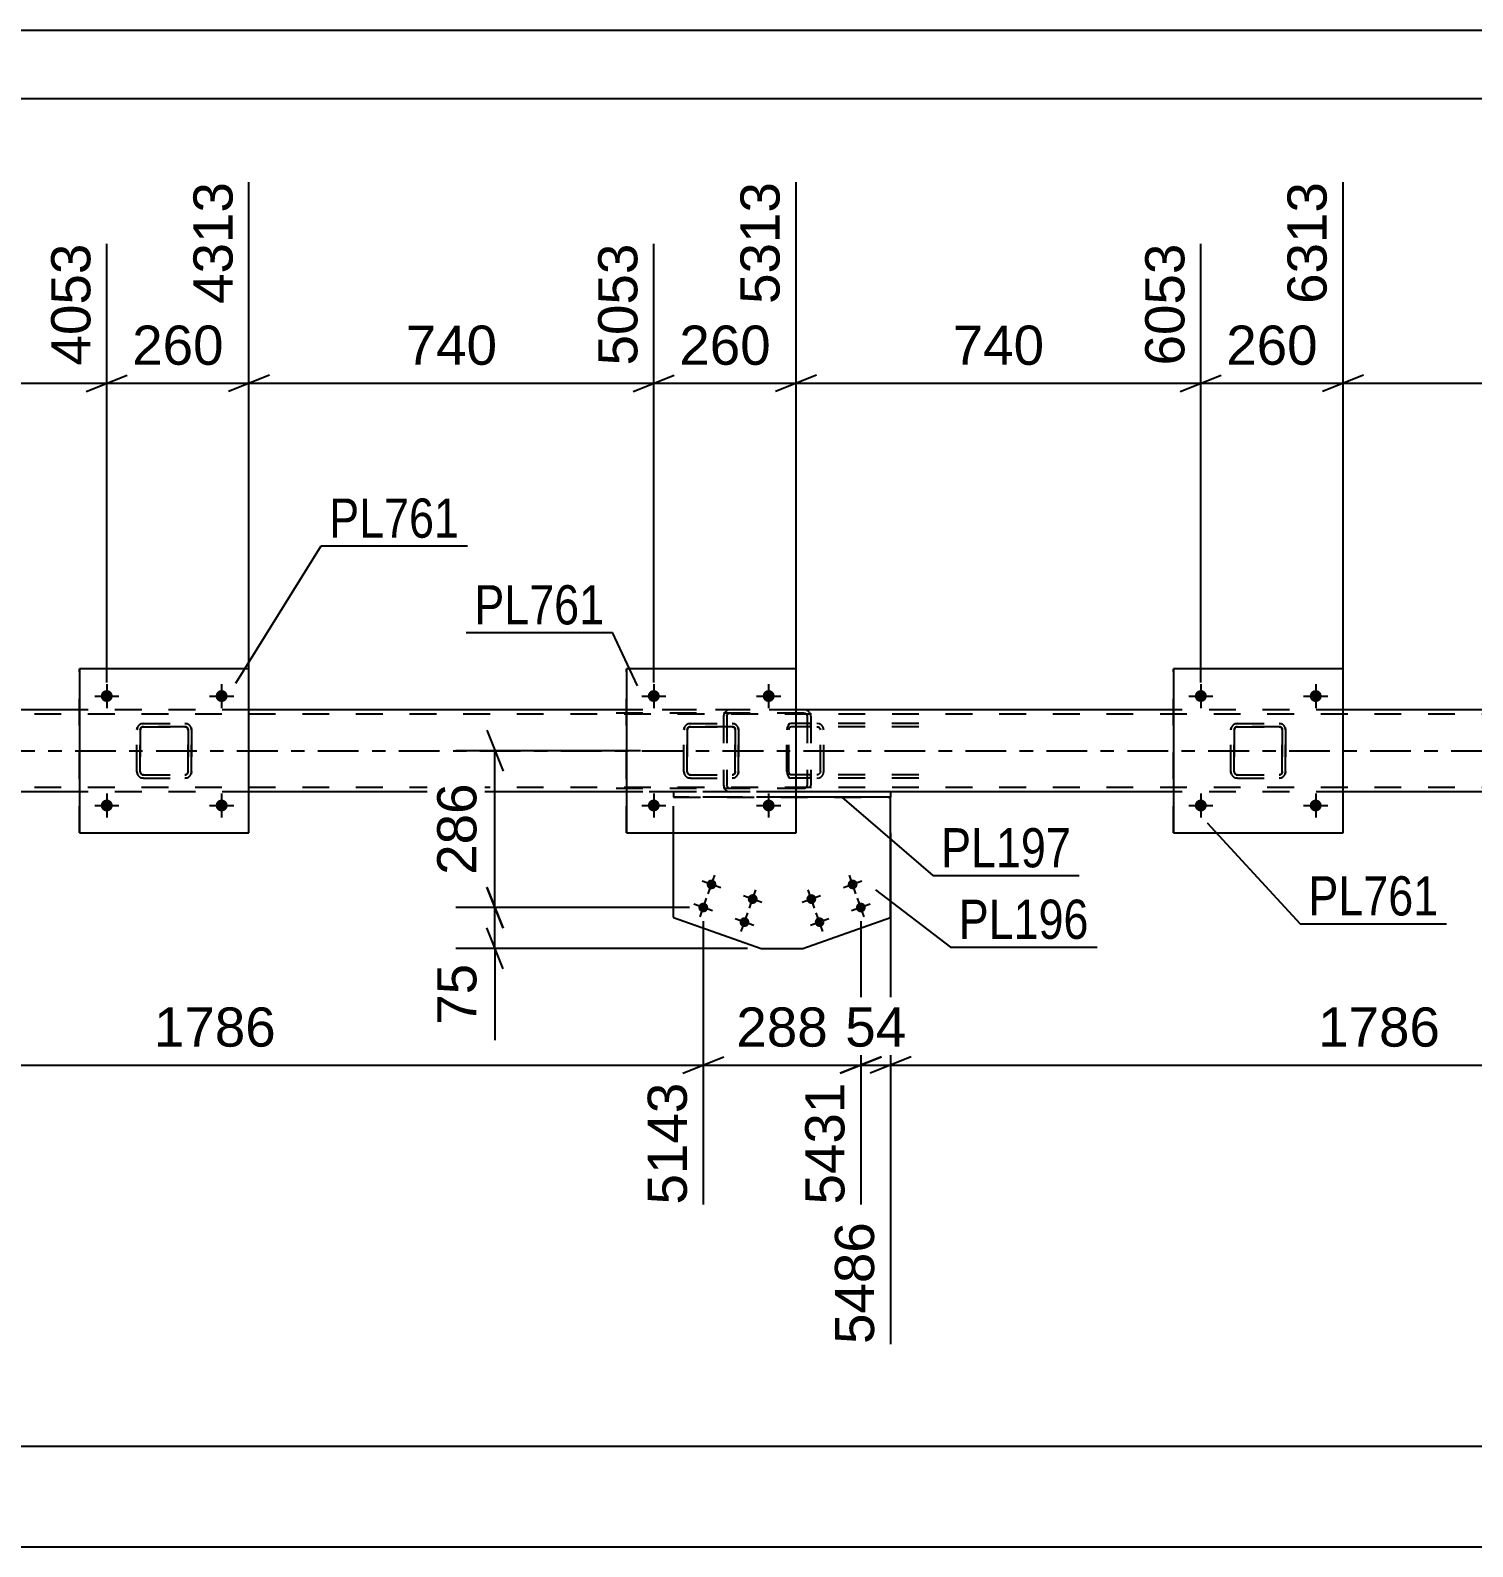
# Model space of a CAD drawing. Header units: millimetres. Extents: x -121 to 720, y -404 to 190.
# Drawn here: x 134.5 to 240, y 79.6 to 190.5 of the extents above; entities that cross this region are included whole.
import ezdxf

# ---------------------------------------------------------------- set-up
doc = ezdxf.new("R2010")
doc.units = ezdxf.units.MM
doc.linetypes.add('DXK_LINE_DOT2', pattern=[3.9198, 1.9599, -1.9599])
doc.linetypes.add('DXK_LINE_DOT3', pattern=[5.9187, 2.979, -0.9799, 0.9799, -0.9799])
doc.styles.add('Arial', font='ARIAL.TTF', dxfattribs={"height": 0.2})
doc.styles.add('Arial Narrow', font='ARIALN.TTF', dxfattribs={"height": 0.2})

# ---------------------------------------------------------------- blocks, each defined once
blk = doc.blocks.new('Unknown-318886794-1117')
at = {"color": 5, "linetype": 'Continuous'}
for p, q in [((719.87, 190.49), (-121.13, 190.49)), ((714.87, 185.49), (-116.13, 185.49))]:
    blk.add_line(p, q, dxfattribs=at)
blk = doc.blocks.new('Bolt-318886794-1860 - 1713')
at = {"linetype": 'Continuous'}
for points in [[(184, 128.17, -1), (184.68, 127.93, -1)], [(183.4, 126.48, -1), (184.08, 126.24, -1)], [(187.01, 127.1, -1), (187.69, 126.86, -1)], [(186.41, 125.41, -1), (187.09, 125.17, -1)]]:
    blk.add_hatch(color=1, dxfattribs=at).paths.add_polyline_path(points)
at = {"color": 1, "linetype": 'Continuous'}
for p, q in [((184.1, 127.37), (184.58, 128.73)), ((185.02, 127.81), (183.66, 128.29)), ((187.11, 126.31), (187.59, 127.66)), ((184.41, 126.12), (183.06, 126.6)), ((183.5, 125.68), (183.98, 127.04)), ((188.03, 126.74), (186.68, 127.22)), ((187.43, 125.05), (186.07, 125.53)), ((186.51, 124.61), (186.99, 125.97))]:
    blk.add_line(p, q, dxfattribs=at)
blk = doc.blocks.new('Part-318886794-1783 - 1713')
at = {"color": 2, "linetype": 'Continuous'}
for p, q in [((138.12, 143.82), (138.12, 131.82)), ((150.52, 143.82), (138.12, 143.82)), ((150.52, 131.82), (150.52, 143.82)), ((138.12, 131.82), (150.52, 131.82))]:
    blk.add_line(p, q, dxfattribs=at)
at = {"color": 7, "linetype": 'DXK_LINE_DOT2'}
for p, q in [((138.12, 131.82), (138.12, 143.82)), ((150.52, 131.82), (150.52, 143.82))]:
    blk.add_line(p, q, dxfattribs=at)
blk = doc.blocks.new('Part-318886794-1784 - 1713')
at = {"color": 7, "linetype": 'DXK_LINE_DOT2'}
for p, q in [((142.62, 139.78), (142.8, 139.82)), ((142.8, 139.82), (142.62, 139.78)), ((142.8, 139.82), (145.84, 139.82)), ((142.8, 139.82), (142.8, 139.82)), ((142.8, 139.82), (145.84, 139.82)), ((145.84, 139.82), (145.84, 139.82)), ((145.84, 139.82), (146.02, 139.78)), ((146.02, 139.78), (145.84, 139.82)), ((142.32, 139.34), (142.36, 139.52)), ((142.36, 139.52), (142.32, 139.34)), ((142.32, 136.3), (142.32, 139.34)), ((142.32, 139.34), (142.32, 139.34)), ((142.32, 136.3), (142.32, 139.34)), ((142.56, 139.34), (142.58, 139.43)), ((142.58, 139.43), (142.56, 139.34)), ((142.56, 136.3), (142.56, 139.34)), ((142.56, 139.34), (142.56, 139.34)), ((142.56, 139.34), (142.56, 136.3)), ((142.58, 139.43), (142.63, 139.51)), ((142.63, 139.51), (142.58, 139.43)), ((142.63, 139.51), (142.71, 139.56)), ((142.71, 139.56), (142.63, 139.51)), ((142.71, 139.56), (142.8, 139.58)), ((142.8, 139.58), (142.71, 139.56)), ((142.8, 139.58), (145.84, 139.58)), ((142.8, 139.58), (142.8, 139.58)), ((145.84, 139.58), (142.8, 139.58)), ((145.84, 139.58), (145.84, 139.58)), ((145.84, 139.58), (145.93, 139.56)), ((145.93, 139.56), (145.84, 139.58)), ((145.93, 139.56), (146.01, 139.51)), ((146.01, 139.51), (145.93, 139.56)), ((146.01, 139.51), (146.06, 139.43)), ((146.06, 139.43), (146.01, 139.51)), ((146.06, 139.43), (146.08, 139.34)), ((146.08, 139.34), (146.06, 139.43)), ((146.08, 136.3), (146.08, 139.34)), ((146.08, 139.34), (146.08, 139.34)), ((146.08, 139.34), (146.08, 136.3)), ((146.28, 139.52), (146.32, 139.34)), ((146.32, 139.34), (146.28, 139.52)), ((146.32, 136.3), (146.32, 139.34)), ((146.32, 139.34), (146.32, 139.34)), ((146.32, 139.34), (146.32, 136.3)), ((142.32, 136.3), (142.32, 136.3)), ((142.36, 136.11), (142.32, 136.3)), ((142.32, 136.3), (142.36, 136.11)), ((142.56, 136.3), (142.56, 136.3)), ((142.58, 136.2), (142.56, 136.3)), ((142.56, 136.3), (142.58, 136.2)), ((142.63, 136.13), (142.58, 136.2)), ((142.58, 136.2), (142.63, 136.13)), ((142.8, 135.82), (142.62, 135.85)), ((142.62, 135.85), (142.8, 135.82)), ((142.71, 136.07), (142.63, 136.13)), ((142.63, 136.13), (142.71, 136.07)), ((142.8, 136.06), (142.71, 136.07)), ((142.71, 136.07), (142.8, 136.06)), ((142.8, 136.06), (145.84, 136.06)), ((142.8, 136.06), (142.8, 136.06)), ((142.8, 136.06), (145.84, 136.06)), ((142.8, 135.82), (145.84, 135.82)), ((142.8, 135.82), (142.8, 135.82)), ((142.8, 135.82), (145.84, 135.82)), ((145.93, 136.07), (145.84, 136.06)), ((145.84, 136.06), (145.93, 136.07)), ((145.84, 136.06), (145.84, 136.06)), ((146.02, 135.85), (145.84, 135.82)), ((145.84, 135.82), (146.02, 135.85)), ((145.84, 135.82), (145.84, 135.82)), ((146.01, 136.13), (145.93, 136.07)), ((145.93, 136.07), (146.01, 136.13)), ((146.06, 136.2), (146.01, 136.13)), ((146.01, 136.13), (146.06, 136.2)), ((146.08, 136.3), (146.06, 136.2)), ((146.06, 136.2), (146.08, 136.3)), ((146.08, 136.3), (146.08, 136.3)), ((146.32, 136.3), (146.28, 136.11)), ((146.28, 136.11), (146.32, 136.3)), ((146.32, 136.3), (146.32, 136.3))]:
    blk.add_line(p, q, dxfattribs=at)
at = {"color": 7, "linetype": 'DXK_LINE_DOT3'}
blk.add_line((144.32, 137.82), (144.32, 137.82), dxfattribs=at)
at = {"color": 7, "linetype": 'DXK_LINE_DOT2'}
for centre, start, end in [((142.8, 139.34), 112.5, 157.5), ((142.8, 139.34), 112.5, 157.5), ((145.84, 139.34), 22.5, 67.5), ((145.84, 139.34), 22.5, 67.5), ((142.8, 136.3), 202.5, 247.5), ((142.8, 136.3), 202.5, 247.5), ((145.84, 136.3), 292.5, 337.5), ((145.84, 136.3), 292.5, 337.5)]:
    blk.add_arc(centre, 0.48, start, end, dxfattribs=at)
blk = doc.blocks.new('Part-318886794-1800 - 1713')
at = {"color": 2, "linetype": 'Continuous'}
for p, q in [((138.12, 140.82), (110.52, 140.82)), ((178.12, 140.82), (150.52, 140.82)), ((218.12, 140.82), (190.52, 140.82)), ((258.12, 140.82), (230.52, 140.82)), ((138.12, 134.82), (112.29, 134.82)), ((178.12, 134.82), (150.52, 134.82)), ((218.12, 134.82), (197.43, 134.82)), ((258.12, 134.82), (230.52, 134.82))]:
    blk.add_line(p, q, dxfattribs=at)
at = {"color": 7, "linetype": 'DXK_LINE_DOT2'}
for p, q in [((150.52, 140.82), (138.12, 140.82)), ((190.52, 140.82), (178.12, 140.82)), ((230.52, 140.82), (218.12, 140.82)), ((638.52, 140.5), (-22, 140.5)), ((638.52, 135.14), (-22, 135.14)), ((150.52, 134.82), (138.12, 134.82)), ((197.43, 134.82), (178.12, 134.82)), ((230.52, 134.82), (218.12, 134.82))]:
    blk.add_line(p, q, dxfattribs=at)
at = {"color": 7, "linetype": 'DXK_LINE_DOT3'}
blk.add_line((-22, 137.82), (638.52, 137.82), dxfattribs=at)
blk = doc.blocks.new('Part-318886794-1895 - 1713')
at = {"color": 7, "linetype": 'DXK_LINE_DOT2'}
for p, q in [((222.61, 139.78), (222.8, 139.82)), ((222.8, 139.82), (222.61, 139.78)), ((222.8, 139.82), (225.84, 139.82)), ((222.8, 139.82), (222.8, 139.82)), ((222.8, 139.82), (225.84, 139.82)), ((225.84, 139.82), (225.84, 139.82)), ((225.84, 139.82), (226.02, 139.78)), ((226.02, 139.78), (225.84, 139.82)), ((222.32, 139.34), (222.35, 139.52)), ((222.35, 139.52), (222.32, 139.34)), ((222.32, 136.3), (222.32, 139.34)), ((222.32, 139.34), (222.32, 139.34)), ((222.32, 136.3), (222.32, 139.34)), ((222.56, 139.34), (222.58, 139.43)), ((222.58, 139.43), (222.56, 139.34)), ((222.56, 136.3), (222.56, 139.34)), ((222.56, 139.34), (222.56, 139.34)), ((222.56, 139.34), (222.56, 136.3)), ((222.58, 139.43), (222.63, 139.51)), ((222.63, 139.51), (222.58, 139.43)), ((222.63, 139.51), (222.71, 139.56)), ((222.71, 139.56), (222.63, 139.51)), ((222.71, 139.56), (222.8, 139.58)), ((222.8, 139.58), (222.71, 139.56)), ((222.8, 139.58), (225.84, 139.58)), ((222.8, 139.58), (222.8, 139.58)), ((225.84, 139.58), (222.8, 139.58)), ((225.84, 139.58), (225.84, 139.58)), ((225.84, 139.58), (225.93, 139.56)), ((225.93, 139.56), (225.84, 139.58)), ((225.93, 139.56), (226.01, 139.51)), ((226.01, 139.51), (225.93, 139.56)), ((226.01, 139.51), (226.06, 139.43)), ((226.06, 139.43), (226.01, 139.51)), ((226.06, 139.43), (226.08, 139.34)), ((226.08, 139.34), (226.06, 139.43)), ((226.08, 136.3), (226.08, 139.34)), ((226.08, 139.34), (226.08, 139.34)), ((226.08, 139.34), (226.08, 136.3)), ((226.28, 139.52), (226.32, 139.34)), ((226.32, 139.34), (226.28, 139.52)), ((226.32, 136.3), (226.32, 139.34)), ((226.32, 139.34), (226.32, 139.34)), ((226.32, 139.34), (226.32, 136.3)), ((222.32, 136.3), (222.32, 136.3)), ((222.35, 136.11), (222.32, 136.3)), ((222.32, 136.3), (222.35, 136.11)), ((222.56, 136.3), (222.56, 136.3)), ((222.58, 136.2), (222.56, 136.3)), ((222.56, 136.3), (222.58, 136.2)), ((222.63, 136.13), (222.58, 136.2)), ((222.58, 136.2), (222.63, 136.13)), ((222.8, 135.82), (222.61, 135.85)), ((222.61, 135.85), (222.8, 135.82)), ((222.71, 136.07), (222.63, 136.13)), ((222.63, 136.13), (222.71, 136.07)), ((222.8, 136.06), (222.71, 136.07)), ((222.71, 136.07), (222.8, 136.06)), ((222.8, 136.06), (225.84, 136.06)), ((222.8, 136.06), (222.8, 136.06)), ((222.8, 136.06), (225.84, 136.06)), ((222.8, 135.82), (225.84, 135.82)), ((222.8, 135.82), (222.8, 135.82)), ((222.8, 135.82), (225.84, 135.82)), ((225.93, 136.07), (225.84, 136.06)), ((225.84, 136.06), (225.93, 136.07)), ((225.84, 136.06), (225.84, 136.06)), ((226.02, 135.85), (225.84, 135.82)), ((225.84, 135.82), (226.02, 135.85)), ((225.84, 135.82), (225.84, 135.82)), ((226.01, 136.13), (225.93, 136.07)), ((225.93, 136.07), (226.01, 136.13)), ((226.06, 136.2), (226.01, 136.13)), ((226.01, 136.13), (226.06, 136.2)), ((226.08, 136.3), (226.06, 136.2)), ((226.06, 136.2), (226.08, 136.3)), ((226.08, 136.3), (226.08, 136.3)), ((226.32, 136.3), (226.28, 136.11)), ((226.28, 136.11), (226.32, 136.3)), ((226.32, 136.3), (226.32, 136.3))]:
    blk.add_line(p, q, dxfattribs=at)
at = {"color": 7, "linetype": 'DXK_LINE_DOT3'}
blk.add_line((224.32, 137.82), (224.32, 137.82), dxfattribs=at)
at = {"color": 7, "linetype": 'DXK_LINE_DOT2'}
for centre, start, end in [((222.8, 139.34), 112.5, 157.5), ((222.8, 139.34), 112.5, 157.5), ((225.84, 139.34), 22.5, 67.5), ((225.84, 139.34), 22.5, 67.5), ((222.8, 136.3), 202.5, 247.5), ((222.8, 136.3), 202.5, 247.5), ((225.84, 136.3), 292.5, 337.5), ((225.84, 136.3), 292.5, 337.5)]:
    blk.add_arc(centre, 0.48, start, end, dxfattribs=at)
blk = doc.blocks.new('Part-318886794-1837 - 1713')
at = {"color": 7, "linetype": 'DXK_LINE_DOT2'}
for p, q in [((197.43, 134.82), (181.57, 134.82)), ((181.57, 134.82), (181.57, 134.42)), ((190.52, 134.82), (181.57, 134.82)), ((181.57, 134.42), (197.43, 134.42)), ((190.52, 134.42), (181.57, 134.42))]:
    blk.add_line(p, q, dxfattribs=at)
at = {"color": 2, "linetype": 'Continuous'}
for p, q in [((197.43, 134.82), (190.52, 134.82)), ((197.43, 134.42), (190.52, 134.42)), ((197.43, 134.82), (197.43, 134.82)), ((197.43, 134.82), (197.43, 134.42))]:
    blk.add_line(p, q, dxfattribs=at)
blk = doc.blocks.new('Part-318886794-1842 - 1713')
at = {"color": 7, "linetype": 'DXK_LINE_DOT2'}
for p in [(197.43, 134.42), (181.57, 131.82)]:
    blk.add_line(p, (181.57, 134.42), dxfattribs=at)
at = {"color": 2, "linetype": 'Continuous'}
for p, q in [((197.43, 125.64), (197.43, 134.42)), ((181.57, 125.64), (181.57, 131.82)), ((181.57, 125.64), (187.98, 123.37)), ((191.02, 123.37), (197.43, 125.64)), ((187.98, 123.37), (191.02, 123.37))]:
    blk.add_line(p, q, dxfattribs=at)
blk = doc.blocks.new('Bolt-318886794-1845 - 1713')
at = {"linetype": 'Continuous'}
for points in [[(180.56, 133.82, -1), (179.68, 133.82, -1)], [(188.96, 133.82, -1), (188.08, 133.82, -1)]]:
    blk.add_hatch(color=1, dxfattribs=at).paths.add_polyline_path(points)
at = {"color": 1, "linetype": 'Continuous'}
for p, q in [((180.12, 134.7), (180.12, 132.94)), ((188.52, 134.7), (188.52, 132.94)), ((179.24, 133.82), (181, 133.82)), ((187.64, 133.82), (189.4, 133.82))]:
    blk.add_line(p, q, dxfattribs=at)
blk = doc.blocks.new('Bolt-318886794-1859 - 1713')
at = {"linetype": 'Continuous'}
for points in [[(194.32, 127.93, -1), (195, 128.17, -1)], [(191.3, 126.86, -1), (191.98, 127.1, -1)], [(194.92, 126.24, -1), (195.6, 126.48, -1)], [(191.91, 125.17, -1), (192.58, 125.41, -1)]]:
    blk.add_hatch(color=1, dxfattribs=at).paths.add_polyline_path(points)
at = {"color": 1, "linetype": 'Continuous'}
for p, q in [((194.9, 127.37), (194.42, 128.73)), ((191.88, 126.31), (191.4, 127.66)), ((195.34, 128.29), (193.98, 127.81)), ((192.32, 127.22), (190.97, 126.74)), ((195.94, 126.6), (194.58, 126.12)), ((195.5, 125.68), (195.02, 127.04)), ((192.92, 125.53), (191.57, 125.05)), ((192.49, 124.61), (192, 125.97))]:
    blk.add_line(p, q, dxfattribs=at)
blk = doc.blocks.new('Part-318886794-1945 - 1713')
at = {"color": 7, "linetype": 'DXK_LINE_DOT2'}
for p, q in [((191.09, 140.82), (177.18, 140.82)), ((185.73, 140.82), (185.53, 140.78)), ((191.28, 140.78), (191.09, 140.82)), ((191.09, 140.58), (177.18, 140.58)), ((185.24, 140.47), (185.21, 140.34)), ((185.21, 140.34), (185.21, 135.3)), ((185.25, 140.52), (185.24, 140.47)), ((185.47, 140.34), (185.49, 140.43)), ((185.47, 140.34), (185.47, 135.3)), ((185.49, 140.43), (185.54, 140.51)), ((185.54, 140.51), (185.63, 140.56)), ((185.63, 140.56), (185.73, 140.58)), ((191.09, 140.58), (191.19, 140.56)), ((191.19, 140.56), (191.27, 140.51)), ((191.27, 140.51), (191.32, 140.43)), ((191.32, 140.43), (191.34, 140.34)), ((191.34, 140.34), (191.34, 135.3)), ((191.57, 140.5), (191.56, 140.52)), ((191.6, 140.34), (191.57, 140.5)), ((191.6, 140.34), (191.6, 135.3)), ((185.21, 135.3), (185.23, 135.23)), ((185.49, 135.2), (185.47, 135.3)), ((191.33, 135.23), (191.34, 135.3)), ((191.58, 135.21), (191.6, 135.3)), ((191.09, 135.06), (177.18, 135.06)), ((191.09, 134.82), (177.18, 134.82)), ((185.23, 135.23), (185.25, 135.11)), ((185.54, 135.13), (185.49, 135.2)), ((185.53, 134.85), (185.73, 134.82)), ((185.63, 135.07), (185.54, 135.13)), ((185.73, 135.06), (185.63, 135.07)), ((191.19, 135.07), (191.09, 135.06)), ((191.09, 134.82), (191.28, 134.85)), ((191.27, 135.13), (191.19, 135.07)), ((191.32, 135.2), (191.27, 135.13)), ((191.32, 135.2), (191.33, 135.23)), ((191.56, 135.11), (191.58, 135.21))]:
    blk.add_line(p, q, dxfattribs=at)
for centre, start, end in [((185.71, 140.32), 110.7583, 155.6801), ((191.11, 140.32), 24.3199, 69.2417), ((185.71, 135.32), 204.3199, 249.2417)]:
    blk.add_arc(centre, 0.496, start, end, dxfattribs=at)
blk = doc.blocks.new('Bolt-318886794-1965 - 1713')
at = {"linetype": 'Continuous'}
for points in [[(220.56, 133.82, -1), (219.68, 133.82, -1)], [(228.96, 133.82, -1), (228.08, 133.82, -1)]]:
    blk.add_hatch(color=1, dxfattribs=at).paths.add_polyline_path(points)
at = {"color": 1, "linetype": 'Continuous'}
for p, q in [((220.12, 134.7), (220.12, 132.94)), ((228.52, 134.7), (228.52, 132.94)), ((219.24, 133.82), (221, 133.82)), ((227.64, 133.82), (229.4, 133.82))]:
    blk.add_line(p, q, dxfattribs=at)
blk = doc.blocks.new('Part-318886794-2009 - 1713')
at = {"color": 7, "linetype": 'DXK_LINE_DOT2'}
for p, q in [((190.03, 139.78), (189.94, 139.68)), ((190.13, 139.82), (190.03, 139.78)), ((199.49, 139.82), (190.13, 139.82)), ((191.6, 139.58), (191.6, 139.82)), ((192.24, 139.78), (192.04, 139.82)), ((189.88, 139.52), (189.86, 139.34)), ((189.86, 136.3), (189.86, 139.34)), ((189.94, 139.68), (189.88, 139.52)), ((190, 139.34), (190.01, 139.43)), ((190, 136.3), (190, 139.34)), ((190.01, 139.43), (190.04, 139.51)), ((190.04, 139.51), (190.08, 139.56)), ((190.08, 139.56), (190.13, 139.58)), ((199.49, 139.58), (190.13, 139.58)), ((192.04, 139.58), (192.14, 139.56)), ((192.14, 139.56), (192.22, 139.51)), ((192.22, 139.51), (192.28, 139.43)), ((192.28, 139.43), (192.3, 139.34)), ((192.3, 136.3), (192.3, 139.34)), ((192.55, 139.34), (192.51, 139.52)), ((192.55, 136.3), (192.55, 139.34)), ((189.86, 136.3), (189.88, 136.11)), ((189.88, 136.11), (189.94, 135.96)), ((189.94, 135.96), (190.03, 135.85)), ((190.01, 136.2), (190, 136.3)), ((190.04, 136.13), (190.01, 136.2)), ((190.03, 135.85), (190.13, 135.82)), ((190.08, 136.07), (190.04, 136.13)), ((190.13, 136.06), (190.08, 136.07)), ((199.49, 136.06), (190.13, 136.06)), ((199.49, 135.82), (190.13, 135.82)), ((191.6, 135.82), (191.6, 136.06)), ((192.14, 136.07), (192.04, 136.06)), ((192.04, 135.82), (192.24, 135.85)), ((192.22, 136.13), (192.14, 136.07)), ((192.28, 136.2), (192.22, 136.13)), ((192.3, 136.3), (192.28, 136.2)), ((192.51, 136.11), (192.55, 136.3))]:
    blk.add_line(p, q, dxfattribs=at)
for centre, start, end in [((192.06, 139.32), 23.8951, 68.8487), ((192.06, 136.31), 291.1513, 336.1049)]:
    blk.add_arc(centre, 0.492, start, end, dxfattribs=at)
blk = doc.blocks.new('Part-318886794-2085 - 1713')
at = {"color": 2, "linetype": 'Continuous'}
for p, q in [((218.12, 143.82), (218.12, 131.82)), ((230.52, 143.82), (218.12, 143.82)), ((230.52, 131.82), (230.52, 143.82)), ((218.12, 131.82), (230.52, 131.82))]:
    blk.add_line(p, q, dxfattribs=at)
at = {"color": 7, "linetype": 'DXK_LINE_DOT2'}
for p, q in [((218.12, 131.82), (218.12, 143.82)), ((230.52, 131.82), (230.52, 143.82))]:
    blk.add_line(p, q, dxfattribs=at)
blk = doc.blocks.new('Bolt-318886794-2095 - 1713')
at = {"linetype": 'Continuous'}
for points in [[(140.56, 141.82, -1), (139.68, 141.82, -1)], [(148.96, 141.82, -1), (148.08, 141.82, -1)]]:
    blk.add_hatch(color=1, dxfattribs=at).paths.add_polyline_path(points)
at = {"color": 1, "linetype": 'Continuous'}
for p, q in [((140.12, 142.7), (140.12, 140.94)), ((148.52, 142.7), (148.52, 140.94)), ((139.24, 141.82), (141, 141.82)), ((147.64, 141.82), (149.4, 141.82))]:
    blk.add_line(p, q, dxfattribs=at)
blk = doc.blocks.new('Bolt-318886794-2096 - 1713')
at = {"linetype": 'Continuous'}
for points in [[(140.56, 133.82, -1), (139.68, 133.82, -1)], [(148.96, 133.82, -1), (148.08, 133.82, -1)]]:
    blk.add_hatch(color=1, dxfattribs=at).paths.add_polyline_path(points)
at = {"color": 1, "linetype": 'Continuous'}
for p, q in [((140.12, 134.7), (140.12, 132.94)), ((148.52, 134.7), (148.52, 132.94)), ((139.24, 133.82), (141, 133.82)), ((147.64, 133.82), (149.4, 133.82))]:
    blk.add_line(p, q, dxfattribs=at)
blk = doc.blocks.new('Bolt-318886794-2097 - 1713')
at = {"linetype": 'Continuous'}
for points in [[(220.56, 141.82, -1), (219.68, 141.82, -1)], [(228.96, 141.82, -1), (228.08, 141.82, -1)]]:
    blk.add_hatch(color=1, dxfattribs=at).paths.add_polyline_path(points)
at = {"color": 1, "linetype": 'Continuous'}
for p, q in [((220.12, 142.7), (220.12, 140.94)), ((228.52, 142.7), (228.52, 140.94)), ((219.24, 141.82), (221, 141.82)), ((227.64, 141.82), (229.4, 141.82))]:
    blk.add_line(p, q, dxfattribs=at)
blk = doc.blocks.new('Part-318886794-2116 - 1713')
at = {"color": 7, "linetype": 'DXK_LINE_DOT2'}
for p, q in [((182.62, 139.78), (182.8, 139.82)), ((182.8, 139.82), (182.62, 139.78)), ((182.8, 139.82), (185.84, 139.82)), ((182.8, 139.82), (182.8, 139.82)), ((182.8, 139.82), (185.84, 139.82)), ((185.84, 139.82), (185.84, 139.82)), ((185.84, 139.82), (186.02, 139.78)), ((186.02, 139.78), (185.84, 139.82)), ((182.32, 139.34), (182.36, 139.52)), ((182.36, 139.52), (182.32, 139.34)), ((182.32, 136.3), (182.32, 139.34)), ((182.32, 139.34), (182.32, 139.34)), ((182.32, 136.3), (182.32, 139.34)), ((182.56, 139.34), (182.58, 139.43)), ((182.58, 139.43), (182.56, 139.34)), ((182.56, 136.3), (182.56, 139.34)), ((182.56, 139.34), (182.56, 139.34)), ((182.56, 139.34), (182.56, 136.3)), ((182.58, 139.43), (182.63, 139.51)), ((182.63, 139.51), (182.58, 139.43)), ((182.63, 139.51), (182.71, 139.56)), ((182.71, 139.56), (182.63, 139.51)), ((182.71, 139.56), (182.8, 139.58)), ((182.8, 139.58), (182.71, 139.56)), ((182.8, 139.58), (185.84, 139.58)), ((182.8, 139.58), (182.8, 139.58)), ((185.84, 139.58), (182.8, 139.58)), ((185.84, 139.58), (185.84, 139.58)), ((185.84, 139.58), (185.93, 139.56)), ((185.93, 139.56), (185.84, 139.58)), ((185.93, 139.56), (186.01, 139.51)), ((186.01, 139.51), (185.93, 139.56)), ((186.01, 139.51), (186.06, 139.43)), ((186.06, 139.43), (186.01, 139.51)), ((186.06, 139.43), (186.08, 139.34)), ((186.08, 139.34), (186.06, 139.43)), ((186.08, 136.3), (186.08, 139.34)), ((186.08, 139.34), (186.08, 139.34)), ((186.08, 139.34), (186.08, 136.3)), ((186.28, 139.52), (186.32, 139.34)), ((186.32, 139.34), (186.28, 139.52)), ((186.32, 136.3), (186.32, 139.34)), ((186.32, 139.34), (186.32, 139.34)), ((186.32, 139.34), (186.32, 136.3)), ((182.32, 136.3), (182.32, 136.3)), ((182.36, 136.11), (182.32, 136.3)), ((182.32, 136.3), (182.36, 136.11)), ((182.56, 136.3), (182.56, 136.3)), ((182.58, 136.2), (182.56, 136.3)), ((182.56, 136.3), (182.58, 136.2)), ((182.63, 136.13), (182.58, 136.2)), ((182.58, 136.2), (182.63, 136.13)), ((182.8, 135.82), (182.62, 135.85)), ((182.62, 135.85), (182.8, 135.82)), ((182.71, 136.07), (182.63, 136.13)), ((182.63, 136.13), (182.71, 136.07)), ((182.8, 136.06), (182.71, 136.07)), ((182.71, 136.07), (182.8, 136.06)), ((182.8, 136.06), (185.84, 136.06)), ((182.8, 136.06), (182.8, 136.06)), ((182.8, 136.06), (185.84, 136.06)), ((182.8, 135.82), (185.84, 135.82)), ((182.8, 135.82), (182.8, 135.82)), ((182.8, 135.82), (185.84, 135.82)), ((185.93, 136.07), (185.84, 136.06)), ((185.84, 136.06), (185.93, 136.07)), ((185.84, 136.06), (185.84, 136.06)), ((186.02, 135.85), (185.84, 135.82)), ((185.84, 135.82), (186.02, 135.85)), ((185.84, 135.82), (185.84, 135.82)), ((186.01, 136.13), (185.93, 136.07)), ((185.93, 136.07), (186.01, 136.13)), ((186.06, 136.2), (186.01, 136.13)), ((186.01, 136.13), (186.06, 136.2)), ((186.08, 136.3), (186.06, 136.2)), ((186.06, 136.2), (186.08, 136.3)), ((186.08, 136.3), (186.08, 136.3)), ((186.32, 136.3), (186.28, 136.11)), ((186.28, 136.11), (186.32, 136.3)), ((186.32, 136.3), (186.32, 136.3))]:
    blk.add_line(p, q, dxfattribs=at)
at = {"color": 7, "linetype": 'DXK_LINE_DOT3'}
blk.add_line((184.32, 137.82), (184.32, 137.82), dxfattribs=at)
at = {"color": 7, "linetype": 'DXK_LINE_DOT2'}
for centre, start, end in [((182.8, 139.34), 112.5, 157.5), ((182.8, 139.34), 112.5, 157.5), ((185.84, 139.34), 22.5, 67.5), ((185.84, 139.34), 22.5, 67.5), ((182.8, 136.3), 202.5, 247.5), ((182.8, 136.3), 202.5, 247.5), ((185.84, 136.3), 292.5, 337.5), ((185.84, 136.3), 292.5, 337.5)]:
    blk.add_arc(centre, 0.48, start, end, dxfattribs=at)
blk = doc.blocks.new('Part-318886794-2121 - 1713')
at = {"color": 2, "linetype": 'Continuous'}
for p, q in [((178.12, 143.82), (178.12, 131.82)), ((190.52, 143.82), (178.12, 143.82)), ((190.52, 131.82), (190.52, 143.82)), ((178.12, 131.82), (190.52, 131.82))]:
    blk.add_line(p, q, dxfattribs=at)
at = {"color": 7, "linetype": 'DXK_LINE_DOT2'}
for p, q in [((178.12, 131.82), (178.12, 143.82)), ((190.52, 131.82), (190.52, 143.82))]:
    blk.add_line(p, q, dxfattribs=at)
blk = doc.blocks.new('Bolt-318886794-2152 - 1713')
at = {"linetype": 'Continuous'}
for points in [[(180.56, 141.82, -1), (179.68, 141.82, -1)], [(188.96, 141.82, -1), (188.08, 141.82, -1)]]:
    blk.add_hatch(color=1, dxfattribs=at).paths.add_polyline_path(points)
at = {"color": 1, "linetype": 'Continuous'}
for p, q in [((180.12, 142.7), (180.12, 140.94)), ((188.52, 142.7), (188.52, 140.94)), ((179.24, 141.82), (181, 141.82)), ((187.64, 141.82), (189.4, 141.82))]:
    blk.add_line(p, q, dxfattribs=at)
blk = doc.blocks.new('StraightDimension-318886794-2655 - 1713')
at = {"color": 7, "linetype": 'Continuous'}
for p, q in [((167.9, 139.32), (169.1, 136.32)), ((179.15, 137.82), (165.65, 137.82)), ((168.5, 126.36), (168.5, 137.82)), ((169.1, 124.86), (167.9, 127.86)), ((182.74, 126.36), (165.65, 126.36))]:
    blk.add_line(p, q, dxfattribs=at)
at = {"color": 0}
blk.add_wipeout([(167.75, 136.02), (163.55, 136.02), (163.55, 128.15), (167.75, 128.15)], dxfattribs=at)
at = {"color": 3, "style": 'Arial'}
blk.add_text('286', height=2.865, rotation=90.0002, dxfattribs=at).set_placement((167.15, 128.75))
blk = doc.blocks.new('StraightDimension-318886794-2672 - 1713')
at = {"color": 7, "linetype": 'Continuous'}
for p, q in [((167.9, 127.86), (169.1, 124.86)), ((182.74, 126.36), (165.65, 126.36)), ((168.5, 123.37), (168.5, 126.36)), ((169.1, 121.87), (167.9, 124.87)), ((186.98, 123.37), (165.65, 123.37)), ((168.5, 123.37), (168.5, 116.67)), ((168.5, 123.37), (168.5, 116.67))]:
    blk.add_line(p, q, dxfattribs=at)
at = {"color": 0}
blk.add_wipeout([(167.75, 122.84), (163.55, 122.84), (163.55, 117.19), (167.75, 117.19)], dxfattribs=at)
at = {"color": 3, "style": 'Arial'}
blk.add_text('75', height=2.865, rotation=90.0002, dxfattribs=at).set_placement((167.15, 117.79))
blk = doc.blocks.new('StraightDimension-318886794-2844 - 1713')
at = {"color": 7, "linetype": 'Continuous'}
for p, q in [((190.52, 138.82), (190.52, 179.38)), ((180.12, 142.82), (180.12, 174.88)), ((178.62, 164.09), (181.62, 165.29)), ((192.02, 165.29), (189.02, 164.09)), ((180.12, 164.69), (190.52, 164.69))]:
    blk.add_line(p, q, dxfattribs=at)
at = {"color": 0}
blk.add_wipeout([(189.26, 165.44), (189.26, 169.64), (181.39, 169.64), (181.39, 165.44)], dxfattribs=at)
at = {"color": 3, "style": 'Arial'}
blk.add_text('260', height=2.865, dxfattribs=at).set_placement((181.99, 166.04))
at = {"color": 0, "linetype": 'Continuous'}
blk.add_wipeout([(189.92, 179.98), (185.72, 179.98), (185.72, 169.89), (189.92, 169.89)], dxfattribs=at)
at = {"color": 3, "linetype": 'Continuous', "style": 'Arial'}
blk.add_text('5313', height=2.865, rotation=90.0002, dxfattribs=at).set_placement((189.32, 170.49))
blk = doc.blocks.new('StraightDimension-318886794-2796 - 1713')
at = {"color": 7, "linetype": 'Continuous'}
for p, q in [((230.52, 141.82), (230.52, 179.38)), ((260.12, 142.82), (260.12, 174.88)), ((232.02, 165.29), (229.02, 164.09)), ((258.62, 164.09), (261.62, 165.29)), ((230.52, 164.69), (260.12, 164.69))]:
    blk.add_line(p, q, dxfattribs=at)
at = {"color": 0}
blk.add_wipeout([(249.25, 165.44), (249.25, 169.64), (241.38, 169.64), (241.38, 165.44)], dxfattribs=at)
at = {"color": 3, "style": 'Arial'}
blk.add_text('740', height=2.865, dxfattribs=at).set_placement((241.98, 166.04))
at = {"color": 0, "linetype": 'Continuous'}
blk.add_wipeout([(259.52, 175.48), (255.32, 175.48), (255.32, 165.39), (259.52, 165.39)], dxfattribs=at)
at = {"color": 3, "linetype": 'Continuous', "style": 'Arial'}
blk.add_text('7053', height=2.865, rotation=90.0002, dxfattribs=at).set_placement((258.92, 165.99))
blk = doc.blocks.new('StraightDimension-318886794-2873 - 1713')
at = {"color": 7, "linetype": 'Continuous'}
for p, q in [((150.52, 141.82), (150.52, 179.38)), ((140.12, 142.82), (140.12, 174.88)), ((138.62, 164.09), (141.62, 165.29)), ((152.02, 165.29), (149.02, 164.09)), ((140.12, 164.69), (150.52, 164.69))]:
    blk.add_line(p, q, dxfattribs=at)
at = {"color": 0}
blk.add_wipeout([(149.26, 165.44), (149.26, 169.64), (141.38, 169.64), (141.38, 165.44)], dxfattribs=at)
at = {"color": 3, "style": 'Arial'}
blk.add_text('260', height=2.865, dxfattribs=at).set_placement((141.98, 166.04))
at = {"color": 0, "linetype": 'Continuous'}
blk.add_wipeout([(149.92, 179.98), (145.72, 179.98), (145.72, 169.89), (149.92, 169.89)], dxfattribs=at)
at = {"color": 3, "linetype": 'Continuous', "style": 'Arial'}
blk.add_text('4313', height=2.865, rotation=90.0002, dxfattribs=at).set_placement((149.32, 170.49))
blk = doc.blocks.new('StraightDimension-318886794-2854 - 1713')
at = {"color": 7, "linetype": 'Continuous'}
for p, q in [((150.52, 141.82), (150.52, 179.38)), ((180.12, 142.82), (180.12, 174.88)), ((152.02, 165.29), (149.02, 164.09)), ((178.62, 164.09), (181.62, 165.29)), ((150.52, 164.69), (180.12, 164.69))]:
    blk.add_line(p, q, dxfattribs=at)
at = {"color": 0}
blk.add_wipeout([(169.26, 165.44), (169.26, 169.64), (161.38, 169.64), (161.38, 165.44)], dxfattribs=at)
at = {"color": 3, "style": 'Arial'}
blk.add_text('740', height=2.865, dxfattribs=at).set_placement((161.98, 166.04))
at = {"color": 0, "linetype": 'Continuous'}
blk.add_wipeout([(179.52, 175.48), (175.32, 175.48), (175.32, 165.39), (179.52, 165.39)], dxfattribs=at)
at = {"color": 3, "linetype": 'Continuous', "style": 'Arial'}
blk.add_text('5053', height=2.865, rotation=90.0002, dxfattribs=at).set_placement((178.92, 165.99))
blk = doc.blocks.new('StraightDimension-318886794-2277 - 1713')
at = {"color": 7, "linetype": 'Continuous'}
for p, q in [((197.43, 131.82), (197.43, 94.45)), ((268.87, 125.36), (268.87, 104.65)), ((198.93, 115.44), (195.93, 114.24)), ((267.37, 114.24), (270.37, 115.44)), ((197.43, 114.84), (268.87, 114.84))]:
    blk.add_line(p, q, dxfattribs=at)
at = {"color": 0}
blk.add_wipeout([(238.2, 115.59), (238.2, 119.79), (228.1, 119.79), (228.1, 115.59)], dxfattribs=at)
at = {"color": 3, "style": 'Arial'}
blk.add_text('1786', height=2.865, dxfattribs=at).set_placement((228.7, 116.19))
at = {"color": 0, "linetype": 'Continuous'}
blk.add_wipeout([(268.27, 114.14), (264.07, 114.14), (264.07, 104.05), (268.27, 104.05)], dxfattribs=at)
at = {"color": 3, "linetype": 'Continuous', "style": 'Arial'}
blk.add_text('7272', height=2.865, rotation=90.0002, dxfattribs=at).set_placement((267.67, 104.65))
blk = doc.blocks.new('StraightDimension-318886794-2461 - 1713')
at = {"color": 7, "linetype": 'Continuous'}
blk.add_line((-22, 86.98), (650.62, 86.98), dxfattribs=at)
blk = doc.blocks.new('StraightDimension-318886794-2223 - 1713')
at = {"color": 7, "linetype": 'Continuous'}
for p, q in [((112.29, 133.82), (112.29, 94.45)), ((183.74, 125.36), (183.74, 104.65)), ((113.79, 115.44), (110.79, 114.24)), ((182.24, 114.24), (185.24, 115.44)), ((112.29, 114.84), (183.74, 114.84))]:
    blk.add_line(p, q, dxfattribs=at)
at = {"color": 0}
blk.add_wipeout([(153.06, 115.59), (153.06, 119.79), (142.97, 119.79), (142.97, 115.59)], dxfattribs=at)
at = {"color": 3, "style": 'Arial'}
blk.add_text('1786', height=2.865, dxfattribs=at).set_placement((143.57, 116.19))
at = {"color": 0, "linetype": 'Continuous'}
blk.add_wipeout([(183.14, 114.14), (178.94, 114.14), (178.94, 104.05), (183.14, 104.05)], dxfattribs=at)
at = {"color": 3, "linetype": 'Continuous', "style": 'Arial'}
blk.add_text('5143', height=2.865, rotation=90.0002, dxfattribs=at).set_placement((182.54, 104.65))
blk = doc.blocks.new('StraightDimension-318886794-2259 - 1713')
at = {"color": 7, "linetype": 'Continuous'}
for p, q in [((183.74, 125.36), (183.74, 104.65)), ((195.26, 125.36), (195.26, 104.65)), ((182.24, 114.24), (185.24, 115.44)), ((196.76, 115.44), (193.76, 114.24)), ((183.74, 114.84), (195.26, 114.84))]:
    blk.add_line(p, q, dxfattribs=at)
at = {"color": 0}
blk.add_wipeout([(193.43, 115.59), (193.43, 119.79), (185.56, 119.79), (185.56, 115.59)], dxfattribs=at)
at = {"color": 0, "linetype": 'Continuous'}
blk.add_wipeout([(194.66, 114.14), (190.46, 114.14), (190.46, 104.05), (194.66, 104.05)], dxfattribs=at)
at = {"color": 3, "style": 'Arial'}
blk.add_text('288', height=2.865, dxfattribs=at).set_placement((186.16, 116.19))
at = {"color": 3, "linetype": 'Continuous', "style": 'Arial'}
blk.add_text('5431', height=2.865, rotation=90.0002, dxfattribs=at).set_placement((194.06, 104.65))
blk = doc.blocks.new('StraightDimension-318886794-2286 - 1713')
at = {"color": 7, "linetype": 'Continuous'}
for p, q in [((197.43, 131.82), (197.43, 94.45)), ((195.26, 125.36), (195.26, 104.65)), ((193.76, 114.24), (196.76, 115.44)), ((198.93, 115.44), (195.93, 114.24)), ((195.26, 114.84), (197.43, 114.84))]:
    blk.add_line(p, q, dxfattribs=at)
at = {"color": 0, "linetype": 'Continuous'}
blk.add_wipeout([(196.83, 103.94), (192.63, 103.94), (192.63, 93.85), (196.83, 93.85)], dxfattribs=at)
at = {"color": 3, "linetype": 'Continuous', "style": 'Arial'}
blk.add_text('5486', height=2.865, rotation=90.0002, dxfattribs=at).set_placement((196.23, 94.45))
at = {"color": 0}
blk.add_wipeout([(199.17, 115.59), (199.17, 119.79), (193.52, 119.79), (193.52, 115.59)], dxfattribs=at)
at = {"color": 3, "style": 'Arial'}
blk.add_text('54', height=2.865, dxfattribs=at).set_placement((194.12, 116.19))
blk = doc.blocks.new('StraightDimension-318886794-2434 - 1713')
at = {"color": 7, "linetype": 'Continuous'}
blk.add_line((-22.8, 79.63), (651.42, 79.63), dxfattribs=at)
blk = doc.blocks.new('StraightDimension-318886794-2815 - 1713')
at = {"color": 7, "linetype": 'Continuous'}
for p, q in [((230.52, 141.82), (230.52, 179.38)), ((220.12, 142.82), (220.12, 174.88)), ((218.62, 164.09), (221.62, 165.29)), ((232.02, 165.29), (229.02, 164.09)), ((220.12, 164.69), (230.52, 164.69))]:
    blk.add_line(p, q, dxfattribs=at)
at = {"color": 0}
blk.add_wipeout([(229.25, 165.44), (229.25, 169.64), (221.38, 169.64), (221.38, 165.44)], dxfattribs=at)
at = {"color": 3, "style": 'Arial'}
blk.add_text('260', height=2.865, dxfattribs=at).set_placement((221.98, 166.04))
at = {"color": 0, "linetype": 'Continuous'}
blk.add_wipeout([(229.92, 179.98), (225.72, 179.98), (225.72, 169.89), (229.92, 169.89)], dxfattribs=at)
at = {"color": 3, "linetype": 'Continuous', "style": 'Arial'}
blk.add_text('6313', height=2.865, rotation=90.0002, dxfattribs=at).set_placement((229.32, 170.49))
blk = doc.blocks.new('StraightDimension-318886794-2834 - 1713')
at = {"color": 7, "linetype": 'Continuous'}
for p, q in [((190.52, 138.82), (190.52, 179.38)), ((220.12, 142.82), (220.12, 174.88)), ((192.02, 165.29), (189.02, 164.09)), ((218.62, 164.09), (221.62, 165.29)), ((190.52, 164.69), (220.12, 164.69))]:
    blk.add_line(p, q, dxfattribs=at)
at = {"color": 0}
blk.add_wipeout([(209.25, 165.44), (209.25, 169.64), (201.38, 169.64), (201.38, 165.44)], dxfattribs=at)
at = {"color": 3, "style": 'Arial'}
blk.add_text('740', height=2.865, dxfattribs=at).set_placement((201.98, 166.04))
at = {"color": 0, "linetype": 'Continuous'}
blk.add_wipeout([(219.52, 175.48), (215.32, 175.48), (215.32, 165.39), (219.52, 165.39)], dxfattribs=at)
at = {"color": 3, "linetype": 'Continuous', "style": 'Arial'}
blk.add_text('6053', height=2.865, rotation=90.0002, dxfattribs=at).set_placement((218.92, 165.99))
blk = doc.blocks.new('StraightDimension-318886794-2892 - 1713')
at = {"color": 7, "linetype": 'Continuous'}
for p, q in [((110.52, 141.82), (110.52, 179.38)), ((140.12, 142.82), (140.12, 174.88)), ((112.02, 165.29), (109.02, 164.09)), ((138.62, 164.09), (141.62, 165.29)), ((110.52, 164.69), (140.12, 164.69))]:
    blk.add_line(p, q, dxfattribs=at)
at = {"color": 0}
blk.add_wipeout([(129.26, 165.44), (129.26, 169.64), (121.38, 169.64), (121.38, 165.44)], dxfattribs=at)
at = {"color": 3, "style": 'Arial'}
blk.add_text('740', height=2.865, dxfattribs=at).set_placement((121.98, 166.04))
at = {"color": 0, "linetype": 'Continuous'}
blk.add_wipeout([(139.52, 175.48), (135.32, 175.48), (135.32, 165.39), (139.52, 165.39)], dxfattribs=at)
at = {"color": 3, "linetype": 'Continuous', "style": 'Arial'}
blk.add_text('4053', height=2.865, rotation=90.0002, dxfattribs=at).set_placement((138.92, 165.99))
blk = doc.blocks.new('Mark-318886794-1779 - 1713')
at = {"color": 30, "linetype": 'Continuous'}
for p, q in [((149.57, 142.76), (155.79, 152.8)), ((155.79, 152.8), (166.49, 152.8))]:
    blk.add_line(p, q, dxfattribs=at)
at = {"color": 0}
blk.add_wipeout([(165.89, 153.4), (165.89, 156.4), (156.39, 156.4), (156.39, 153.4)], dxfattribs=at)
blk.add_wipeout([(165.89, 153.4), (165.89, 156.4), (156.39, 156.4), (156.39, 153.4)], dxfattribs=at)
at = {"color": 3, "style": 'Arial Narrow'}
blk.add_text('PL761', height=2.863, dxfattribs=at).set_placement((156.39, 153.4))
blk = doc.blocks.new('Mark-318886794-1833 - 1713')
at = {"color": 30, "linetype": 'Continuous'}
for p, q in [((193.86, 134.42), (200.53, 128.7)), ((200.53, 128.7), (211.23, 128.7))]:
    blk.add_line(p, q, dxfattribs=at)
at = {"color": 0}
blk.add_wipeout([(210.63, 129.3), (210.63, 132.3), (201.13, 132.3), (201.13, 129.3)], dxfattribs=at)
blk.add_wipeout([(210.63, 129.3), (210.63, 132.3), (201.13, 132.3), (201.13, 129.3)], dxfattribs=at)
at = {"color": 3, "style": 'Arial Narrow'}
blk.add_text('PL197', height=2.863, dxfattribs=at).set_placement((201.13, 129.3))
blk = doc.blocks.new('Mark-318886794-1838 - 1713')
at = {"color": 30, "linetype": 'Continuous'}
for p, q in [((196.34, 127.66), (201.82, 123.47)), ((201.82, 123.47), (212.53, 123.47))]:
    blk.add_line(p, q, dxfattribs=at)
at = {"color": 0}
blk.add_wipeout([(211.93, 124.07), (211.93, 127.07), (202.42, 127.07), (202.42, 124.07)], dxfattribs=at)
blk.add_wipeout([(211.93, 124.07), (211.93, 127.07), (202.42, 127.07), (202.42, 124.07)], dxfattribs=at)
at = {"color": 3, "style": 'Arial Narrow'}
blk.add_text('PL196', height=2.863, dxfattribs=at).set_placement((202.42, 124.07))
blk = doc.blocks.new('Mark-318886794-2081 - 1713')
at = {"color": 30, "linetype": 'Continuous'}
for p, q in [((220.59, 132.56), (227.39, 125.18)), ((227.39, 125.18), (238.09, 125.18))]:
    blk.add_line(p, q, dxfattribs=at)
at = {"color": 0}
blk.add_wipeout([(237.49, 125.78), (237.49, 128.78), (227.99, 128.78), (227.99, 125.78)], dxfattribs=at)
blk.add_wipeout([(237.49, 125.78), (237.49, 128.78), (227.99, 128.78), (227.99, 125.78)], dxfattribs=at)
at = {"color": 3, "style": 'Arial Narrow'}
blk.add_text('PL761', height=2.863, dxfattribs=at).set_placement((227.99, 125.78))
blk = doc.blocks.new('Mark-318886794-2117 - 1713')
at = {"color": 30, "linetype": 'Continuous'}
for p in [(166.4, 146.46), (178.93, 142.56)]:
    blk.add_line(p, (177.11, 146.46), dxfattribs=at)
at = {"color": 0}
blk.add_wipeout([(176.51, 147.06), (176.51, 150.06), (167, 150.06), (167, 147.06)], dxfattribs=at)
blk.add_wipeout([(176.51, 147.06), (176.51, 150.06), (167, 150.06), (167, 147.06)], dxfattribs=at)
at = {"color": 3, "style": 'Arial Narrow'}
blk.add_text('PL761', height=2.863, dxfattribs=at).set_placement((167, 147.06))

msp = doc.modelspace()

# ---------------------------------------------------------------- block references
for name in ['Unknown-318886794-1117', 'Part-318886794-1783 - 1713', 'Part-318886794-2121 - 1713', 'Part-318886794-2085 - 1713', 'Bolt-318886794-2095 - 1713', 'Bolt-318886794-2152 - 1713', 'Bolt-318886794-2097 - 1713', 'Part-318886794-1800 - 1713', 'Part-318886794-1945 - 1713', 'Part-318886794-1784 - 1713', 'Part-318886794-2116 - 1713', 'Part-318886794-2009 - 1713', 'Part-318886794-1895 - 1713', 'Bolt-318886794-2096 - 1713', 'Bolt-318886794-1845 - 1713', 'Part-318886794-1837 - 1713', 'Part-318886794-1842 - 1713', 'Bolt-318886794-1965 - 1713', 'Bolt-318886794-1860 - 1713', 'Bolt-318886794-1859 - 1713']:
    msp.add_blockref(name, (0, 0))

# ---------------------------------------------------------------- next in the draw order: block references
for name in ['StraightDimension-318886794-2873 - 1713', 'StraightDimension-318886794-2796 - 1713', 'StraightDimension-318886794-2655 - 1713', 'StraightDimension-318886794-2277 - 1713']:
    msp.add_blockref(name, (0, 0))

# ---------------------------------------------------------------- next in the draw order: block references
for name in ['StraightDimension-318886794-2844 - 1713', 'StraightDimension-318886794-2815 - 1713', 'StraightDimension-318886794-2892 - 1713', 'StraightDimension-318886794-2672 - 1713']:
    msp.add_blockref(name, (0, 0))

# ---------------------------------------------------------------- next in the draw order: block references
for name in ['StraightDimension-318886794-2854 - 1713', 'StraightDimension-318886794-2834 - 1713', 'StraightDimension-318886794-2461 - 1713']:
    msp.add_blockref(name, (0, 0))

# ---------------------------------------------------------------- next in the draw order: block references
for name in ['Mark-318886794-1779 - 1713', 'StraightDimension-318886794-2223 - 1713']:
    msp.add_blockref(name, (0, 0))

# ---------------------------------------------------------------- next in the draw order: block references
for name in ['Mark-318886794-2117 - 1713', 'StraightDimension-318886794-2259 - 1713']:
    msp.add_blockref(name, (0, 0))

# ---------------------------------------------------------------- next in the draw order: block references
msp.add_blockref('StraightDimension-318886794-2286 - 1713', (0, 0))

# ---------------------------------------------------------------- next in the draw order: block references
msp.add_blockref('StraightDimension-318886794-2434 - 1713', (0, 0))

# ---------------------------------------------------------------- next in the draw order: block references
for name in ['Mark-318886794-1833 - 1713', 'Mark-318886794-2081 - 1713', 'Mark-318886794-1838 - 1713']:
    msp.add_blockref(name, (0, 0))

doc.saveas('drawing.dxf')
